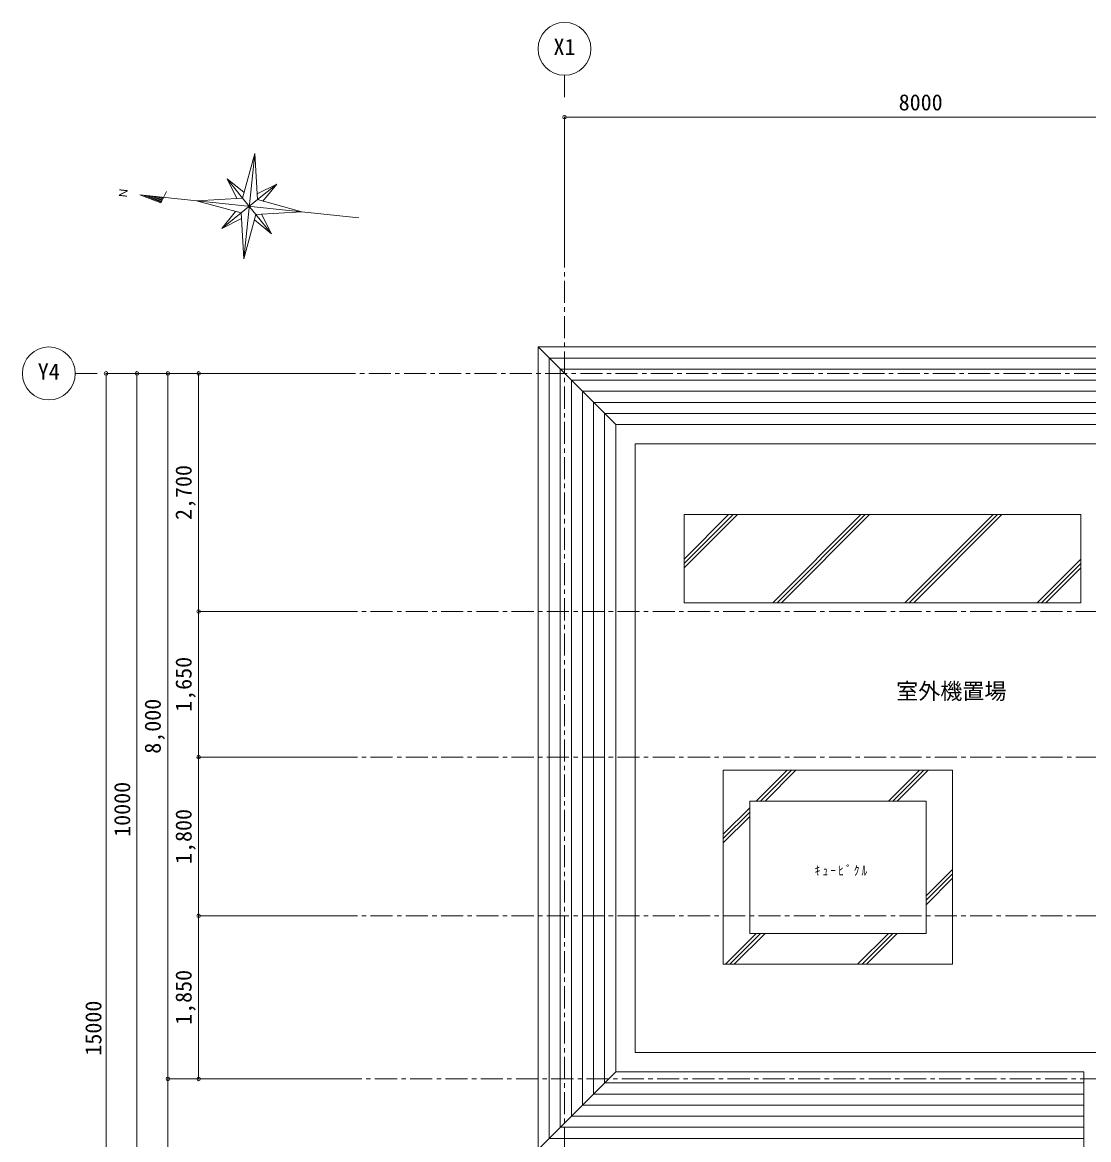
# Model space of a CAD drawing. Units: millimetres at full size, sheet at 1:50. Extents: x -18293 to 19316, y -13157 to 12422.
# Drawn here: x -18293 to -6198, y -778 to 11892 of the extents above; entities that cross this region are included whole.
import ezdxf
from ezdxf.enums import TextEntityAlignment as Align

# ---------------------------------------------------------------- set-up
doc = ezdxf.new("R2010")
doc.units = ezdxf.units.MM
doc.header["$LTSCALE"] = 50
doc.header["$PDMODE"] = 32
doc.header["$PDSIZE"] = 40
doc.linetypes.add('CHAIN1', pattern=[8, 5, -1, 1, -1])
for name, color, linetype, lineweight in [('1-1_表（文字_固定）', 4, 'Continuous', 9), ('1-2', 3, 'Continuous', 18), ('1-3', 7, 'Continuous', 13), ('1-6', 7, 'Continuous', 13), ('1-8', 4, 'Continuous', 9), ('3-0', 7, 'Continuous', 13), ('6-1', 7, 'Continuous', 13)]:
    doc.layers.add(name, color=color, linetype=linetype, lineweight=lineweight)
doc.layers.add('1-5_建具姿図', color=3, linetype='Continuous')
doc.styles.add('ＭＳ ゴシック', font='')
doc.styles.get('ＭＳ ゴシック').set_extended_font_data('MS Gothic')

msp = doc.modelspace()

# ---------------------------------------------------------------- linework, layer by layer
at = {"layer": '1-1_表（文字_固定）', "color": 3, "lineweight": 18}
for p, q in [((-15781.51, 9209.41), (-15656.07, 10402.83)), ((-15656.07, 10402.83), (-15625.58, 9881.69)), ((-16961.94, 9936.78), (-14475.64, 9675.46)), ((-16961.94, 9936.78), (-16720.31, 9844.01)), ((-16656.58, 9972.05), (-16720.31, 9844.01)), ((-15794.35, 9899.43), (-15643.32, 9712.92)), ((-15812.1, 9730.56), (-15625.58, 9881.69)), ((-15122.08, 9743.4), (-15625.58, 9881.69)), ((-15781.51, 9209.41), (-15812.1, 9730.56)), ((-15781.51, 9209.41), (-15643.33, 9712.82)), ((-15122.08, 9743.4), (-15643.33, 9712.82))]:
    msp.add_line(p, q, dxfattribs=at)
at = {"layer": '1-1_表（文字_固定）', "color": 2, "lineweight": 13}
for p, q in [((-15970.58, 10116.94), (-15794.35, 9899.43)), ((-15625.58, 9881.69), (-15407.98, 10057.81)), ((-16029.7, 9554.44), (-15812.1, 9730.56)), ((-15467.1, 9495.31), (-15660.28, 9651.05)), ((-15643.32, 9712.92), (-15467.1, 9495.31)), ((-15467.1, 9495.31), (-15579.28, 9716.65))]:
    msp.add_line(p, q, dxfattribs=at)
at = {"layer": '1-1_表（文字_固定）'}
for p, q in [((-16923.45, 9932.73), (-16715.85, 9853)), ((-16885.06, 9928.7), (-16711.39, 9861.98)), ((-16846.68, 9924.67), (-16706.92, 9870.96)), ((-16808.19, 9920.62), (-16702.46, 9879.95)), ((-16769.8, 9916.58), (-16698, 9888.93)), ((-16731.41, 9912.55), (-16693.43, 9897.9))]:
    msp.add_line(p, q, dxfattribs=at)
at = {"layer": '1-1_表（文字_固定）', "linetype": 'CHAIN1'}
for p, q in [((-12142.82, 9360.61), (-12142.82, -8639.39)), ((13486.5, 7910.61), (-14692.82, 7910.61)), ((-14742.82, 5210.61), (2607.18, 5210.61)), ((-14742.82, 3560.61), (2607.18, 3560.61)), ((-14742.82, 1760.61), (2607.18, 1760.61)), ((-14692.82, -89.39), (2710.37, -89.39))]:
    msp.add_line(p, q, dxfattribs=at)
at = {"layer": '1-1_表（文字_固定）', "color": 3, "lineweight": 18}
msp.add_lwpolyline([(-15656.07, 10402.83), (-15794.35, 9899.43), (-16315.5, 9868.84), (-15812.1, 9730.56)], dxfattribs=at)
at = {"layer": '1-1_表（文字_固定）', "color": 2, "lineweight": 13}
for points in [[(-15858.4, 9895.6), (-15970.58, 10116.94), (-15777.4, 9961.2)], [(-15629.32, 9945.63), (-15407.98, 10057.81), (-15563.72, 9864.63)], [(-15808.36, 9666.62), (-16029.7, 9554.44), (-15873.85, 9747.61)]]:
    msp.add_lwpolyline(points, dxfattribs=at)
at = {"layer": '1-2'}
for p, q in [((-11562.82, 7330.61), (-11562.82, -9.39)), ((-4242.82, 7330.61), (-11562.82, 7330.61)), ((-11342.82, 7110.61), (-11342.82, 210.61)), ((-4242.82, 7110.61), (-11342.82, 7110.61)), ((-6032.82, 210.61), (-11342.82, 210.61)), ((-6252.82, -9.39), (-11562.82, -9.39)), ((-6252.82, -7189.39), (-6252.82, -9.39))]:
    msp.add_line(p, q, dxfattribs=at)
at = {"layer": '1-3'}
msp.add_line((-10042.82, 1560.61), (-10042.82, 3060.61), dxfattribs=at)
msp.add_lwpolyline([(-10042.82, 1560.61), (-8042.82, 1560.61), (-8042.82, 3060.61), (-10042.82, 3060.61)], dxfattribs=at)
at = {"layer": '1-6'}
for p, q in [((-12142.82, 11291.72), (-12142.82, 11041.72)), ((-12142.82, 9360.61), (-12142.82, 10817.18)), ((-4142.82, 10817.18), (-12142.82, 10817.18)), ((-17692.82, 7910.61), (-17442.82, 7910.61)), ((-14692.82, 7910.61), (-17342.82, 7910.61)), ((-17342.82, 7910.61), (-17342.82, 7810.61)), ((-16992.82, 7910.61), (-16992.82, -1989.39)), ((-17342.82, 7810.61), (-17342.82, -7089.39)), ((-16292.82, 5210.61), (-14742.82, 5210.61)), ((-16292.82, 3560.61), (-14742.82, 3560.61)), ((-16292.82, 1760.61), (-14742.82, 1760.61)), ((-16642.82, -89.39), (-16642.82, 10.61)), ((-14692.82, -89.39), (-16642.82, -89.39)), ((-16642.82, -89.39), (-16642.82, -1989.39))]:
    msp.add_line(p, q, dxfattribs=at)
for centre in [(-12142.82, 11591.72), (-17992.82, 7910.61)]:
    msp.add_circle(centre, 300, dxfattribs=at)
for p in [(-12142.82, 10817.18), (-16642.82, -89.39)]:
    msp.add_point(p, dxfattribs=at)
at = {"layer": '1-6', "color": 2}
for p in [(-17342.82, 7910.61), (-16992.82, 7910.61), (-16642.82, 7910.61), (-16292.82, 7910.61), (-16292.82, 5210.61), (-16292.82, 3560.61), (-16292.82, 1760.61), (-16642.82, -89.39), (-16292.82, -89.39)]:
    msp.add_point(p, dxfattribs=at)
at = {"layer": '1-8'}
for p, q in [((-12442.82, 8210.61), (-12442.82, -889.39)), ((-4242.82, 8210.61), (-12442.82, 8210.61)), ((-11562.82, 7330.61), (-12442.82, 8210.61)), ((-4242.82, 8084.9), (-12317.11, 8084.9)), ((-12317.11, 8084.9), (-12317.11, -763.67)), ((-4242.82, 7959.18), (-12191.39, 7959.18)), ((-12191.39, 7959.18), (-12191.39, -637.96)), ((-4242.82, 7833.47), (-12065.68, 7833.47)), ((-12065.68, 7833.47), (-12065.68, -512.24)), ((-4242.82, 7707.76), (-11939.96, 7707.76)), ((-11939.96, 7707.76), (-11939.96, -386.53)), ((-4242.82, 7582.04), (-11814.25, 7582.04)), ((-11814.25, 7582.04), (-11814.25, -260.82)), ((-10787.08, 5805.45), (-10281.92, 6310.61)), ((-10787.08, 5755.45), (-10231.92, 6310.61)), ((-10787.08, 5705.45), (-10181.92, 6310.61)), ((-9781.92, 5310.61), (-8781.92, 6310.61)), ((-9731.92, 5310.61), (-8731.92, 6310.61)), ((-9681.92, 5310.61), (-8681.92, 6310.61)), ((-8281.92, 5310.61), (-7281.92, 6310.61)), ((-8231.92, 5310.61), (-7231.92, 6310.61)), ((-8181.92, 5310.61), (-7181.92, 6310.61)), ((-6781.92, 5310.61), (-6287.08, 5805.45)), ((-6731.92, 5310.61), (-6287.08, 5755.45)), ((-6681.92, 5310.61), (-6287.08, 5705.45)), ((-9968.27, 3060.61), (-9618.27, 3410.61)), ((-9918.27, 3060.61), (-9568.27, 3410.61)), ((-9868.27, 3060.61), (-9518.27, 3410.61)), ((-8468.27, 3060.61), (-8118.27, 3410.61)), ((-8418.27, 3060.61), (-8068.27, 3410.61)), ((-8368.27, 3060.61), (-8018.27, 3410.61)), ((-10342.82, 2686.06), (-10042.82, 2986.06)), ((-10342.82, 2636.06), (-10042.82, 2936.06)), ((-10342.82, 2586.06), (-10042.82, 2886.06)), ((-8042.82, 1986.06), (-7742.82, 2286.06)), ((-8042.82, 1936.06), (-7742.82, 2236.06)), ((-8042.82, 1886.06), (-7742.82, 2186.06)), ((-10318.27, 1210.61), (-9968.27, 1560.61)), ((-10268.27, 1210.61), (-9918.27, 1560.61)), ((-10218.27, 1210.61), (-9868.27, 1560.61)), ((-8818.27, 1210.61), (-8468.27, 1560.61)), ((-8768.27, 1210.61), (-8418.27, 1560.61)), ((-8718.27, 1210.61), (-8368.27, 1560.61)), ((-11562.82, -9.39), (-12442.82, -889.39)), ((-6252.82, -135.1), (-11688.54, -135.1)), ((-6252.82, -260.82), (-11814.25, -260.82)), ((-6252.82, -386.53), (-11939.96, -386.53)), ((-6252.82, -512.24), (-12065.68, -512.24)), ((-6252.82, -637.96), (-12191.39, -637.96)), ((-6252.82, -763.67), (-12317.11, -763.67))]:
    msp.add_line(p, q, dxfattribs=at)
msp.add_lwpolyline([(-4242.82, 7456.33), (-11688.54, 7456.33), (-11688.54, -135.1)], dxfattribs=at)
for points in [[(-10787.08, 5310.61), (-6287.08, 5310.61), (-6287.08, 6310.61), (-10787.08, 6310.61)], [(-10342.82, 1210.61), (-7742.82, 1210.61), (-7742.82, 3410.61), (-10342.82, 3410.61)]]:
    msp.add_lwpolyline(points, close=True, dxfattribs=at)
at = {"layer": '3-0'}
for p, q in [((-16292.82, 7910.61), (-16292.82, 5210.61)), ((-16292.82, 5210.61), (-16292.82, 3560.61)), ((-16292.82, 3560.61), (-16292.82, 1760.61)), ((-16292.82, 1760.61), (-16292.82, -89.39))]:
    msp.add_line(p, q, dxfattribs=at)
at = {"layer": '6-1'}
msp.add_line((-16642.82, -89.39), (-16642.82, 7910.61), dxfattribs=at)

# ---------------------------------------------------------------- texts
at = {"layer": '1-1_表（文字_固定）', "color": 3, "style": 'ＭＳ ゴシック'}
msp.add_text('Ｎ', height=91.64, rotation=84, dxfattribs=at).set_placement((-17080.36, 9886.38), align=Align.BOTTOM_LEFT)
at = {"layer": '1-5_建具姿図', "style": 'ＭＳ ゴシック'}
msp.add_text('室外機置場', height=183.3, dxfattribs=at).set_placement((-8380.82, 4160.87), align=Align.BOTTOM_LEFT)
at = {"layer": '1-5_建具姿図', "insert": (-9304.99, 2213.13), "char_height": 110, "attachment_point": 7, "style": 'ＭＳ ゴシック'}
msp.add_mtext('\\T1.39;\\W0.85;ｷｭｰﾋﾞｸﾙ', dxfattribs=at)
at = {"layer": '1-6', "color": 3, "style": 'ＭＳ ゴシック'}
for s, p in [('X1', (-12267.82, 11466.72)), ('8000', (-8352.65, 10838.23)), ('Y4', (-18117.82, 7785.61))]:
    msp.add_text(s, height=183.3, dxfattribs=at).set_placement(p, align=Align.BOTTOM_LEFT)
for s, p in [('2,700', (-16317.82, 6248.11)), ('1,650', (-16317.82, 4073.11)), ('8,000', (-16667.82, 3598.11)), ('10000', (-17014.18, 2655.58)), ('1,800', (-16317.82, 2348.11)), ('1,850', (-16317.82, 523.11)), ('15000', (-17340.9, 174.6))]:
    msp.add_text(s, height=183.3, rotation=90, dxfattribs=at).set_placement(p, align=Align.BOTTOM_LEFT)

doc.saveas('drawing.dxf')
